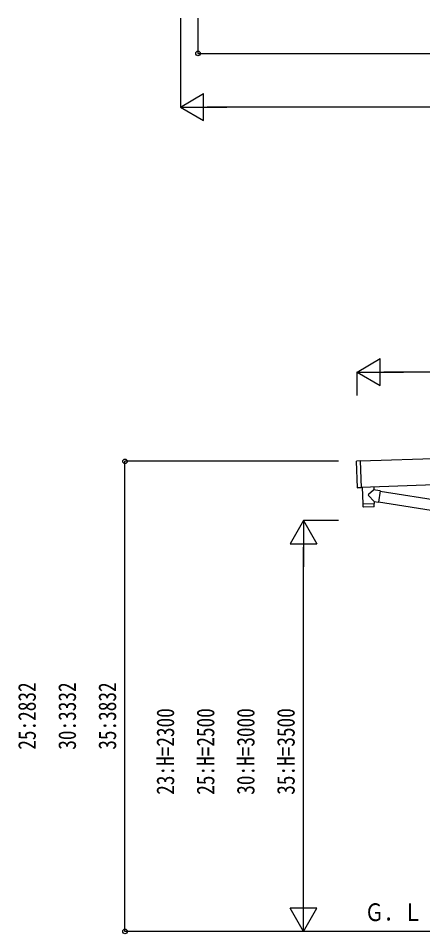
# Model space of a CAD drawing. Units: millimetres, scale not verified. Extents: x -12615 to 12615, y -8910 to 8910.
# Drawn here: x -3797 to -1532, y -4995 to 129 of the extents above; entities that cross this region are included whole.
import ezdxf
from ezdxf.enums import TextEntityAlignment as Align

# ---------------------------------------------------------------- set-up
doc = ezdxf.new("R2010")
doc.units = ezdxf.units.MM
doc.header["$LTSCALE"] = 40
for name, color, linetype in [('0-4_YKK_13', 4, 'Continuous'), ('0-5_YKK_A1', 4, 'Continuous'), ('0-6_YKK_D', 6, 'Continuous')]:
    doc.layers.add(name, color=color, linetype=linetype)
doc.styles.add('ＭＳ ゴシック', font='')
doc.styles.get('ＭＳ ゴシック').set_extended_font_data('MS Gothic')

msp = doc.modelspace()

# ---------------------------------------------------------------- linework, layer by layer
at = {"layer": '0-4_YKK_13'}
for p, q in [((-1897.03, -2498.22), (-1901.96, -2350.3)), ((-1882.01, -2348.64), (-1901, -2349.27)), ((-1806.54, -2492.62), (-1805.94, -2510.8)), ((-1803.78, -2575.45), (-1835.28, -2542.94)), ((-1770.34, -2515.86), (-1779.3, -2578.93)), ((-1770.6, -2517.69), (-1340.7, -2586.14)), ((-1867.31, -2590.59), (-1866.65, -2603.63)), ((-1806.04, -2604.56), (-1863.55, -2606.47)), ((-1862.85, -2589.44), (-1862.8, -2590.44)), ((-1807.88, -2587.61), (-1807.86, -2588.61)), ((-1803.78, -2575.45), (-1779.3, -2578.93)), ((-1803.78, -2575.45), (-1803.38, -2587.46)), ((-1779.04, -2577.1), (-1351.12, -2645.23))]:
    msp.add_line(p, q, dxfattribs=at)
for points in [[(-1882.01, -2348.64), (-1877.01, -2498.55), (-1896, -2499.18)], [(-1870.51, -2494.75), (-1867.35, -2589.59), (-1803.38, -2587.46)], [(-1805.94, -2510.8), (-1808.03, -2512.57), (-1835.24, -2535.6)], [(-1770.34, -2515.86), (-1796.25, -2512.18), (-1805.94, -2510.8)], [(-1803.14, -2601.51), (-1803.35, -2588.46), (-1867.31, -2590.59)]]:
    msp.add_lwpolyline(points, dxfattribs=at)
for centre, radius, start, end in [((-1900.97, -2350.27), 1, 91.90915, 181.90915), ((-1896.03, -2498.19), 1, 181.90915, 271.90915), ((-1831.86, -2539.29), 5, 132.56466, 226.88314), ((-1863.65, -2603.47), 3, 182.90915, 271.95747), ((-1806.14, -2601.56), 3, 271.90915, 0.90915)]:
    msp.add_arc(centre, radius, start, end, dxfattribs=at)
at = {"layer": '0-5_YKK_A1'}
for p, q in [((4020.37, -2153.2), (-1881.97, -2349.91)), ((-1877.14, -2494.83), (4025.2, -2298.09)), ((-1239.33, -4982.18), (-2037.49, -4982.18))]:
    msp.add_line(p, q, dxfattribs=at)
at = {"layer": '0-6_YKK_D'}
for p, q in [((-2889.24, 129.18), (-2889.24, -368.36)), ((-2790.74, 129.18), (-2790.74, -68.36)), ((-2790.74, -67.36), (3082.26, -67.36)), ((-2889.24, -367.36), (-2759.34, -292.36)), ((-2759.34, -442.36), (-2759.34, -292.36)), ((-2889.24, -367.36), (-2759.34, -442.36)), ((-2889.24, -367.36), (-2629.44, -367.36)), ((3030.76, -367.36), (-2739.24, -367.36)), ((-1899.43, -1851.07), (-1769.53, -1776.07)), ((-1769.53, -1926.07), (-1769.53, -1776.07)), ((-1899.43, -1982.87), (-1899.43, -1850.07)), ((-1899.43, -1851.07), (-1769.53, -1926.07)), ((-1899.43, -1851.07), (-1639.62, -1851.07)), ((3892.68, -1851.07), (-1749.43, -1851.07)), ((-2003.47, -2350.57), (-3200.43, -2350.57)), ((-3199.43, -4982.18), (-3199.43, -2350.57)), ((-2199.43, -2682.18), (-2274.43, -2812.09)), ((-2003.47, -2682.18), (-2200.43, -2682.18)), ((-2199.43, -2682.18), (-2124.43, -2812.09)), ((-2199.43, -2682.18), (-2199.43, -2941.99)), ((-2274.43, -2812.09), (-2124.43, -2812.09)), ((-2199.43, -4832.18), (-2199.43, -2832.18)), ((-2199.43, -4982.18), (-2199.43, -4722.38)), ((-2199.43, -4982.18), (-2274.43, -4852.28)), ((-2124.43, -4852.28), (-2274.43, -4852.28)), ((-2199.43, -4982.18), (-2124.43, -4852.28)), ((-2003.47, -4982.18), (-3200.43, -4982.18)), ((-2003.47, -4982.18), (-2200.43, -4982.18))]:
    msp.add_line(p, q, dxfattribs=at)
for centre in [(-2790.74, -67.36), (-3199.43, -2350.57), (-3199.43, -4982.18)]:
    msp.add_circle(centre, 12.75, dxfattribs=at)

# ---------------------------------------------------------------- texts
at = {"layer": '0-5_YKK_A1', "style": 'ＭＳ ゴシック', "width": 0.8}
msp.add_text('Ｇ．Ｌ', height=98.97, dxfattribs=at).set_placement((-1856.78, -4953.73), align=Align.BOTTOM_LEFT)
at = {"layer": '0-6_YKK_D', "style": 'ＭＳ ゴシック', "width": 0.8}
for s, p in [('25:2832', (-3669.43, -3965.18)), ('30:3332', (-3444.43, -3965.18)), ('35:3832', (-3219.43, -3965.18)), ('23:H=2300', (-2894.43, -4217.38)), ('25:H=2500', (-2669.43, -4217.38)), ('30:H=3000', (-2444.43, -4217.38)), ('35:H=3500', (-2219.43, -4217.38))]:
    msp.add_text(s, height=98.97, rotation=90, dxfattribs=at).set_placement(p, align=Align.BOTTOM_LEFT)

doc.saveas('drawing.dxf')
